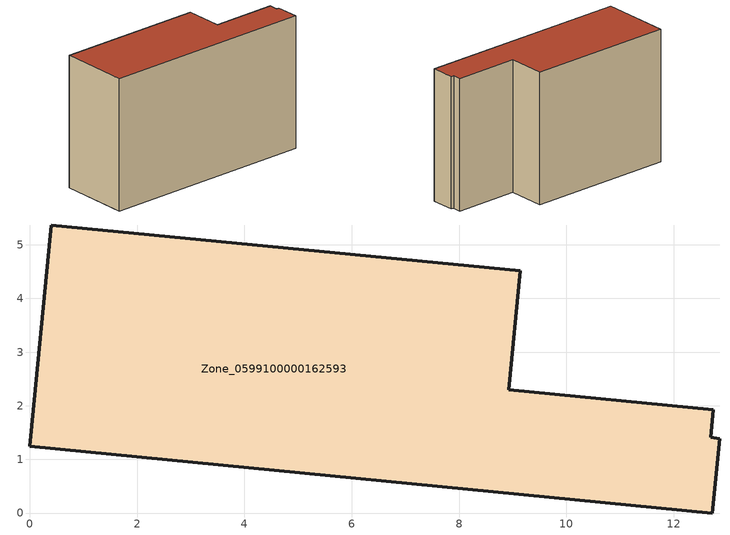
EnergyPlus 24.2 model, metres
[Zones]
Zone_0599100000162593
 floor ground (C_G): 0.4,5.37 9.14,4.52 8.93,2.3 12.74,1.93 12.69,1.41 12.86,1.39 12.72,0 0,1.24 z0
 wall outside (C_F): 9.14,4.52 0.4,5.37 0,1.24 12.72,0 12.86,1.39 12.69,1.41 12.74,1.93 8.93,2.3 9.14,4.52 z0:7.91
 roof outside (C_R): 12.72,0 12.86,1.39 12.69,1.41 12.74,1.93 8.93,2.3 9.14,4.52 0.4,5.37 0,1.24 z7.91
[BUILDING]
Pand.0599100000162593: North Axis=0; Terrain=City; Loads Convergence Tolerance Value=0.04; Temperature Convergence Tolerance Value=0.4; Solar Distribution=FullExterior; Maximum Number of Warmup Days=25; Minimum Number of Warmup Days=1
[Site:Location]
Rotterdam.The.Hague.AP_ZH_NLD Design_Conditions: Latitude=51.96; Longitude=4.45; Time Zone=1; Elevation=-4.5
[SITE:GROUNDTEMPERATURE:BUILDINGSURFACE]
18, 18, 18, 18, 18, 18, 18, 18, 18, 18, 18, 18
[MATERIAL] Thermal Absorptance=0.9; Solar Absorptance=0.7; Visible Absorptance=0.7
Name | Roughness | Thickness | Conductivity | Density | Specific Heat
G.TC.1946 | MediumSmooth | 0.15 | 1 | 540 | 1210
F.TC.1946 | Rough | 0.3 | 0.857143 | 1920 | 840
R.TC.1946 | MediumRough | 0.2 | 0.909091 | 1500 | 1000
[CONSTRUCTION]
C_G: G.TC.1946
C_F: F.TC.1946
C_R: R.TC.1946
[ZONE]
Zone_0599100000162593: Type=1; Multiplier=1; Ceiling Height=Autocalculate; Volume=Autocalculate; Floor Area=autocalculate; Part of Total Floor Area=Yes
[ZONEINFILTRATION:DESIGNFLOWRATE]
Infil_Zone_0599100000162593: Zone or ZoneList or Space or SpaceList=Zone_0599100000162593; Schedule=AlwaysOn; Design Flow Rate Calculation Method=Flow/Area; Flow Rate per Floor Area=0.003; Constant Term Coefficient=1; Temperature Term Coefficient=0; Velocity Term Coefficient=0; Velocity Squared Term Coefficient=0
[HVACTEMPLATE:ZONE:IDEALLOADSAIRSYSTEM]
Zone_0599100000162593: Maximum Heating Supply Air Temperature=50; Minimum Cooling Supply Air Temperature=13; Maximum Heating Supply Air Humidity Ratio=0.0156; Minimum Cooling Supply Air Humidity Ratio=0.0077; Heating Limit=NoLimit; Cooling Limit=NoLimit; Dehumidification Control Type=ConstantSensibleHeatRatio; Cooling Sensible Heat Ratio=0.7; Dehumidification Setpoint=60; Humidification Control Type=None; Humidification Setpoint=30; Outdoor Air Method=None; Outdoor Air Flow Rate per Person=0.00944; Outdoor Air Flow Rate per Zone Floor Area=0; Outdoor Air Flow Rate per Zone=0; Demand Controlled Ventilation Type=None; Outdoor Air Economizer Type=NoEconomizer; Heat Recovery Type=None; Sensible Heat Recovery Effectiveness=0.7; Latent Heat Recovery Effectiveness=0.65
[ZONECONTROL:THERMOSTAT]
ThermostatControl_Zone_0599100000162593: Zone or ZoneList=Zone_0599100000162593; Control Type Schedule=DualSetpointControlType; Control 1=Thermostat_Zone_0599100000162593; Temperature Difference Between Cutout And Setpoint=0
[THERMOSTATSETPOINT:DUALSETPOINT]
Thermostat_Zone_0599100000162593: Heating Setpoint Temperature Schedule=HeatingSetpoint_Zone_0599100000162593; Cooling Setpoint Temperature Schedule=CoolingSetpoint_Zone_0599100000162593
[SCHEDULE:COMPACT]
HeatingSetpoint_Zone_0599100000162593: Through: 12/31, For: AllDays, Until: 24:00, 21
CoolingSetpoint_Zone_0599100000162593: Through: 12/31, For: AllDays, Until: 24:00, 24
DualSetpointControlType: Through: 12/31, For: AllDays, Until: 24:00, 4
AlwaysOn: Through: 12/31, For: AllDays, Until: 24:00, 1
